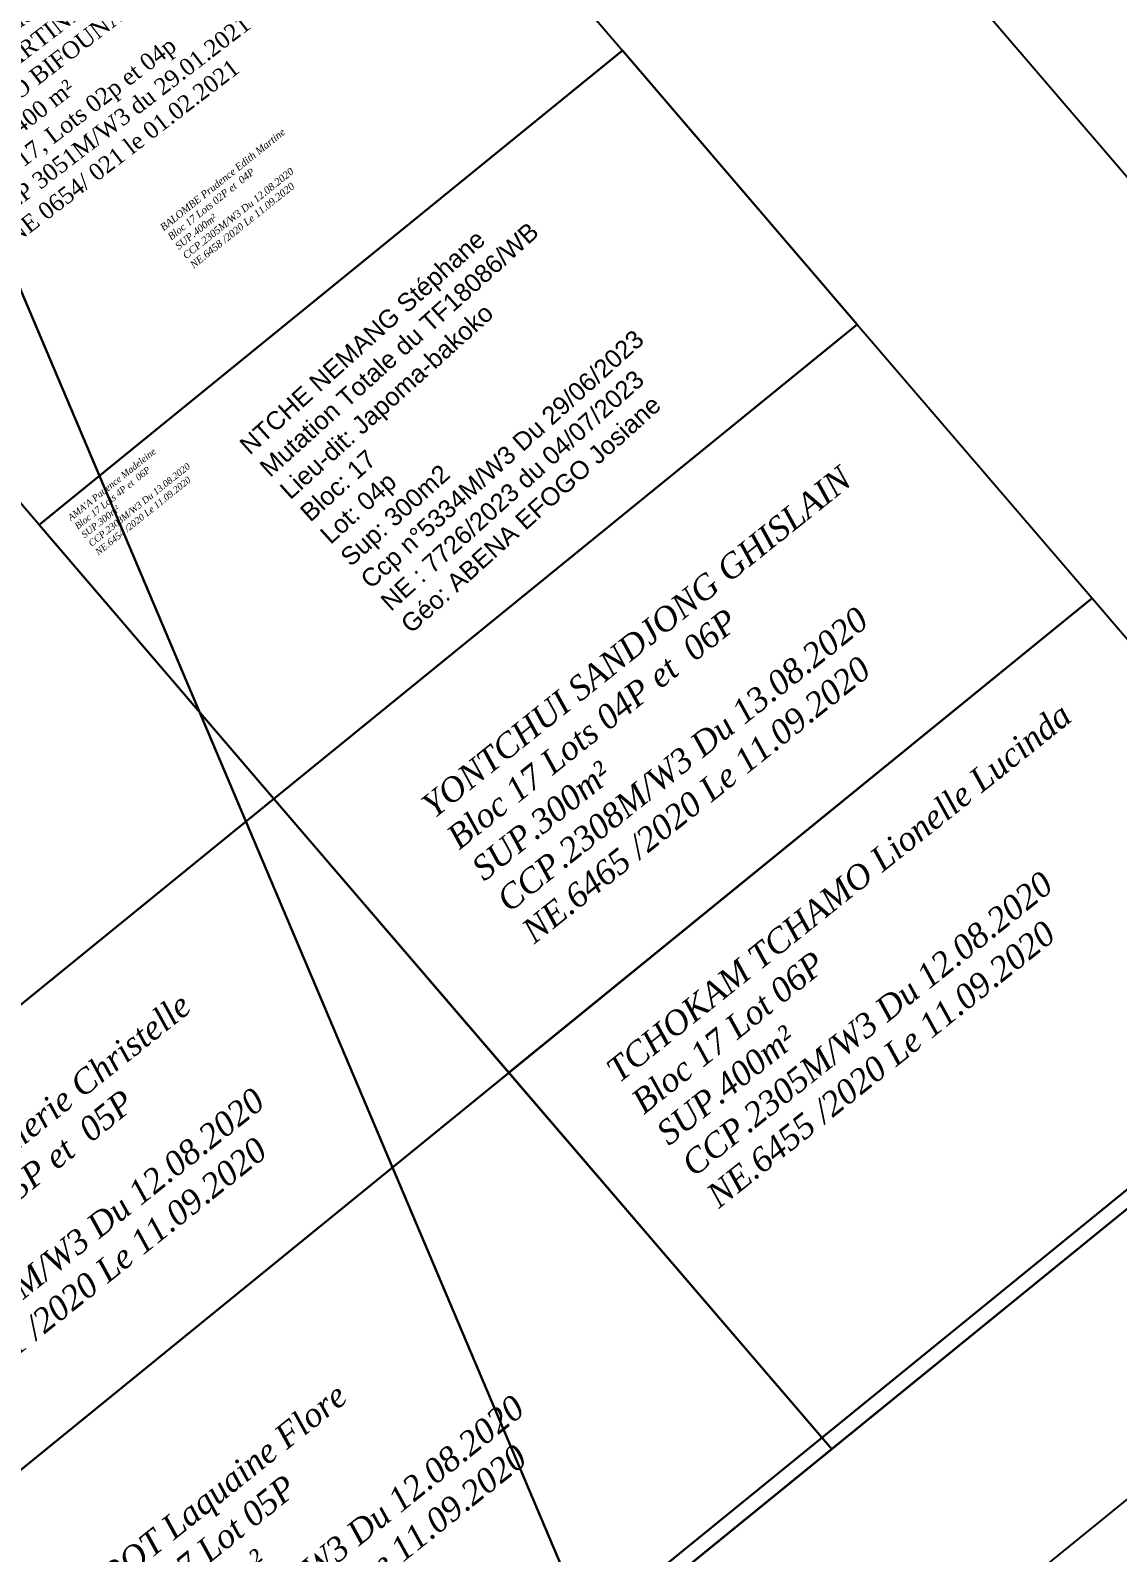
# Model space of a CAD drawing. Header units: millimetres. Extents: x 587399 to 927168, y 438565 to 1444955.
# Drawn here: x 591573.8 to 591609.9, y 444691.6 to 444742.3 of the extents above; entities that cross this region are included whole.
import ezdxf
from ezdxf.enums import TextEntityAlignment as Align

# ---------------------------------------------------------------- set-up
doc = ezdxf.new("R2010")
doc.units = ezdxf.units.MM
doc.header["$LTSCALE"] = 2
doc.layers.add('end maj 26 02 2021', color=7, linetype='Continuous')
doc.layers.add('MAJ APRES LE 13.01.2023', color=222, linetype='Continuous', lineweight=30)
doc.styles.get("Standard").update_dxf_attribs({"font": 'arial.ttf'})
doc.styles.add('Times 1.0', font='times.ttf', dxfattribs={"width": 0.99, "height": 1})

msp = doc.modelspace()

# ---------------------------------------------------------------- linework, layer by layer
at = {"color": 232, "lineweight": 30, "flags": 128}
msp.add_lwpolyline([(589619, 444839), (589665, 444789), (589701, 444534), (591315, 445141), (591436, 445058), (592078, 443543), (591745, 440674), (591661, 440379)], dxfattribs=at)
msp.add_lwpolyline([(589619, 444839), (589665, 444789), (589701, 444534), (591315, 445141), (591436, 445058), (592078, 443543), (591745, 440674), (591661, 440379)], dxfattribs=at)
msp.add_lwpolyline([(589619, 444839), (589665, 444789), (589701, 444534), (591315, 445141), (591436, 445058), (592078, 443543), (591745, 440674), (591661, 440379)], dxfattribs=at)
at = {"layer": 'end maj 26 02 2021', "color": 7, "linetype": 'ByBlock'}
for p, q in [((591547.354, 444652.548), (591637.287, 444725.682)), ((591591.564, 444688.5), (591637.287, 444725.682)), ((591552.785, 444646.654), (591641.171, 444718.529))]:
    msp.add_line(p, q, dxfattribs=at)
at = {"layer": 'end maj 26 02 2021', "color": 7, "linetype": 'ByBlock', "ltscale": 0.0014}
msp.add_line((591637.288, 444725.682), (591591.564, 444688.5), dxfattribs=at)
at = {"layer": 'end maj 26 02 2021', "color": 3, "flags": 128}
msp.add_lwpolyline([(591874.456, 444998.939), (591843.421, 444931.555), (591839.95, 444859.828), (591823.748, 444627.747), (591849.139, 444580.95), (591929.931, 444466.068), (591959.557, 444438.385), (592091.822, 444398.082), (592072.215, 444327.865), (591903.957, 444291.158), (591658.989, 444284.208), (591608.839, 444293.269), (591518.957, 444346.158), (591503.907, 444347.982), (591496.814, 444355.823), (591496.453, 444373.421), (591520.208, 444475.348), (591523.321, 444520.978), (591650.649, 444630.187), (591591.726, 444687.985), (591637.449, 444725.167), (591690.907, 444742.417), (591737.168, 444905.939), (591770.073, 444989.463)], dxfattribs=at)
msp.add_lwpolyline([(591874.456, 444998.939), (591843.421, 444931.555), (591839.95, 444859.828), (591823.748, 444627.747), (591849.139, 444580.95), (591929.931, 444466.068), (591959.557, 444438.385), (592091.822, 444398.082), (592072.215, 444327.865), (591903.957, 444291.158), (591658.989, 444284.208), (591608.839, 444293.269), (591518.957, 444346.158), (591503.907, 444347.982), (591496.814, 444355.823), (591496.453, 444373.421), (591520.208, 444475.348), (591523.321, 444520.978), (591650.649, 444630.187), (591591.726, 444687.985), (591637.449, 444725.167), (591690.907, 444742.417), (591737.168, 444905.939), (591770.073, 444989.463)], dxfattribs=at)
at = {"layer": 'end maj 26 02 2021', "color": 6, "linetype": 'ByBlock', "lineweight": -3, "ltscale": 0.0014, "flags": 128}
msp.add_lwpolyline([(591770.073, 444989.463), (591737.168, 444905.939), (591690.907, 444742.417), (591637.449, 444725.167), (591591.726, 444687.985), (591547.534, 444652.048), (591484.721, 444586.54), (591374.436, 444474.456), (591285.46, 444485.64)], dxfattribs=at)
msp.add_lwpolyline([(591770.073, 444989.463), (591737.168, 444905.939), (591690.907, 444742.417), (591637.449, 444725.167), (591591.726, 444687.985), (591547.534, 444652.048), (591484.721, 444586.54), (591374.436, 444474.456), (591285.46, 444485.64)], dxfattribs=at)
msp.add_lwpolyline([(591770.073, 444989.463), (591737.168, 444905.939), (591690.907, 444742.417), (591637.449, 444725.167), (591591.726, 444687.985), (591547.534, 444652.048), (591484.721, 444586.54), (591374.436, 444474.456), (591285.46, 444485.64)], dxfattribs=at)
msp.add_lwpolyline([(591770.073, 444989.463), (591737.168, 444905.939), (591690.907, 444742.417), (591637.449, 444725.167), (591591.726, 444687.985), (591547.534, 444652.048), (591484.721, 444586.54), (591374.436, 444474.456), (591285.46, 444485.64)], dxfattribs=at)
at = {"layer": 'end maj 26 02 2021', "color": 150, "lineweight": -3, "flags": 128}
for points in [[(591683.022, 444744.706), (591681.523, 444739.389), (591655.322, 444730.922), (591637.449, 444725.167), (591631.474, 444720.308), (591624.354, 444720.948), (591605.505, 444742.924), (591651.049, 444781.985)], [(591683.022, 444744.706), (591681.523, 444739.389), (591655.322, 444730.922), (591637.449, 444725.167), (591631.474, 444720.308), (591624.354, 444720.948), (591605.505, 444742.924), (591651.049, 444781.985)], [(591683.022, 444744.706), (591681.523, 444739.389), (591655.322, 444730.922), (591637.449, 444725.167), (591631.474, 444720.308), (591624.354, 444720.948), (591605.505, 444742.924), (591651.049, 444781.985)], [(591683.022, 444744.706), (591681.523, 444739.389), (591655.322, 444730.922), (591637.449, 444725.167), (591631.474, 444720.308), (591624.354, 444720.948), (591605.505, 444742.924), (591651.049, 444781.985)], [(591583.065, 444753.727), (591593.481, 444741.582), (591574.078, 444725.805), (591563.661, 444737.95), (591563.661, 444737.95)], [(591583.065, 444753.727), (591593.481, 444741.582), (591574.078, 444725.805), (591563.661, 444737.95), (591563.661, 444737.95)], [(591583.065, 444753.727), (591593.481, 444741.582), (591574.078, 444725.805), (591563.661, 444737.95), (591563.661, 444737.95)], [(591583.065, 444753.727), (591593.481, 444741.582), (591574.078, 444725.805), (591563.661, 444737.95), (591563.661, 444737.95)], [(591583.065, 444753.727), (591593.481, 444741.582), (591574.078, 444725.805), (591563.686, 444737.971)], [(591583.065, 444753.727), (591593.481, 444741.582), (591574.078, 444725.805), (591563.686, 444737.971)], [(591583.065, 444753.727), (591593.481, 444741.582), (591574.078, 444725.805), (591563.686, 444737.971)], [(591583.065, 444753.727), (591593.481, 444741.582), (591574.078, 444725.805), (591563.686, 444737.971)], [(591593.481, 444741.582), (591601.294, 444732.474), (591581.89, 444716.696), (591574.078, 444725.805)], [(591593.481, 444741.582), (591601.294, 444732.474), (591581.89, 444716.696), (591574.078, 444725.805)], [(591593.481, 444741.582), (591601.294, 444732.474), (591581.89, 444716.696), (591574.078, 444725.805)], [(591593.481, 444741.582), (591601.294, 444732.474), (591581.89, 444716.696), (591574.078, 444725.805)], [(591601.294, 444732.474), (591609.106, 444723.365), (591589.701, 444707.589), (591581.89, 444716.696)], [(591601.294, 444732.474), (591609.106, 444723.365), (591589.701, 444707.589), (591581.89, 444716.696)], [(591601.294, 444732.474), (591609.106, 444723.365), (591589.701, 444707.589), (591581.89, 444716.696)], [(591601.294, 444732.474), (591609.106, 444723.365), (591589.701, 444707.589), (591581.89, 444716.696)], [(591571.47, 444728.845), (591581.89, 444716.696), (591562.486, 444700.919), (591552.066, 444713.068)], [(591571.47, 444728.845), (591581.89, 444716.696), (591562.486, 444700.919), (591552.066, 444713.068)], [(591571.47, 444728.845), (591581.89, 444716.696), (591562.486, 444700.919), (591552.066, 444713.068)], [(591571.47, 444728.845), (591581.89, 444716.696), (591562.486, 444700.919), (591552.066, 444713.068)], [(591581.89, 444716.696), (591589.702, 444707.588), (591570.299, 444691.81), (591562.486, 444700.919)], [(591581.89, 444716.696), (591589.702, 444707.588), (591570.299, 444691.81), (591562.486, 444700.919)], [(591581.89, 444716.696), (591589.702, 444707.588), (591570.299, 444691.81), (591562.486, 444700.919)], [(591581.89, 444716.696), (591589.702, 444707.588), (591570.299, 444691.81), (591562.486, 444700.919)], [(591589.702, 444707.588), (591600.445, 444695.063), (591584.917, 444682.439), (591577.787, 444683.08), (591570.299, 444691.81)], [(591589.702, 444707.588), (591600.445, 444695.063), (591584.917, 444682.439), (591577.787, 444683.08), (591570.299, 444691.81)], [(591589.702, 444707.588), (591600.445, 444695.063), (591584.917, 444682.439), (591577.787, 444683.08), (591570.299, 444691.81)], [(591589.702, 444707.588), (591600.445, 444695.063), (591584.917, 444682.439), (591577.787, 444683.08), (591570.299, 444691.81)]]:
    msp.add_lwpolyline(points, close=True, dxfattribs=at)
at = {"layer": 'end maj 26 02 2021', "color": 150, "linetype": 'ByBlock', "lineweight": -3, "ltscale": 0.0014, "flags": 128}
msp.add_lwpolyline([(591609.106, 444723.365), (591616.593, 444714.637), (591615.969, 444707.689), (591600.443, 444695.065), (591589.701, 444707.589)], close=True, dxfattribs=at)
msp.add_lwpolyline([(591609.106, 444723.365), (591616.593, 444714.637), (591615.969, 444707.689), (591600.443, 444695.065), (591589.701, 444707.589)], close=True, dxfattribs=at)
msp.add_lwpolyline([(591609.106, 444723.365), (591616.593, 444714.637), (591615.969, 444707.689), (591600.443, 444695.065), (591589.701, 444707.589)], close=True, dxfattribs=at)
msp.add_lwpolyline([(591609.106, 444723.365), (591616.593, 444714.637), (591615.969, 444707.689), (591600.443, 444695.065), (591589.701, 444707.589)], close=True, dxfattribs=at)
at = {"layer": 'end maj 26 02 2021', "color": 150, "lineweight": -3, "flags": 128}
msp.add_lwpolyline([(591609.106, 444723.365), (591589.702, 444707.588)], dxfattribs=at)
msp.add_lwpolyline([(591609.106, 444723.365), (591589.702, 444707.588)], dxfattribs=at)
msp.add_lwpolyline([(591609.106, 444723.365), (591589.702, 444707.588)], dxfattribs=at)
msp.add_lwpolyline([(591609.106, 444723.365), (591589.702, 444707.588)], dxfattribs=at)
at = {"layer": 'MAJ APRES LE 13.01.2023', "flags": 128}
msp.add_lwpolyline([(591593.481, 444741.582), (591601.294, 444732.474), (591581.89, 444716.696), (591574.078, 444725.805)], close=True, dxfattribs=at)

# ---------------------------------------------------------------- texts
at = {"layer": 'end maj 26 02 2021', "color": 7, "linetype": 'ByBlock', "style": 'Times 1.0', "width": 0.99}
msp.add_text('Rue                     de                          8m', height=3, rotation=39.0807, dxfattribs=at).set_placement((591595.511, 444683.707), align=Align.CENTER)
at = {"layer": 'end maj 26 02 2021', "color": 150, "linetype": 'ByBlock', "lineweight": -3, "ltscale": 0.0014, "attachment_point": 1, "style": 'Times 1.0'}
for s, insert, char_height, width, rotation in [('{\\fTimes New Roman|b0|i0|c186|p18;\\C1;Désistement de BALOMBE PRUDENCE\\PEDITH MARTINE au profit\\C256; de\\PNDONGO BIFOUNA YVES ARMEL\\PSUP0. 400 m²\\PBloc 17, Lots 02p et 04p\\PCCP 3051M/W3 du 29.01.2021\\PNE 0654/ 021 le 01.02.2021}', (591569.514, 444739.997), 0.56, 26.66939, 37.5398), ('{\\fTimes New Roman|b0|i0|c186|p18;\\C1;Désistement de BALOMBE PRUDENCE\\PEDITH MARTINE au profit\\C256; de\\PNDONGO BIFOUNA YVES ARMEL\\PSUP0. 400 m²\\PBloc 17, Lots 02p et 04p\\PCCP 3051M/W3 du 29.01.2021\\PNE 0654/ 021 le 01.02.2021}', (591569.514, 444739.997), 0.56, 26.66939, 37.5398), ('{\\fTimes New Roman|b0|i0|c186|p18;\\C1;Désistement de BALOMBE PRUDENCE\\PEDITH MARTINE au profit\\C256; de\\PNDONGO BIFOUNA YVES ARMEL\\PSUP0. 400 m²\\PBloc 17, Lots 02p et 04p\\PCCP 3051M/W3 du 29.01.2021\\PNE 0654/ 021 le 01.02.2021}', (591569.514, 444739.997), 0.56, 26.66939, 37.5398), ('{\\fTimes New Roman|b0|i0|c186|p18;\\C1;Désistement de BALOMBE PRUDENCE\\PEDITH MARTINE au profit\\C256; de\\PNDONGO BIFOUNA YVES ARMEL\\PSUP0. 400 m²\\PBloc 17, Lots 02p et 04p\\PCCP 3051M/W3 du 29.01.2021\\PNE 0654/ 021 le 01.02.2021}', (591569.514, 444739.997), 0.56, 26.66939, 37.5398), ('{\\fTimes New Roman|b0|i1|c0|p18;\\C7;BALOMBE Prudence Edith Martine \\fTimes New Roman|b0|i1|c186|p18;\\PBloc 1\\fTimes New Roman|b0|i1|c0|p18;7\\fTimes New Roman|b0|i1|c186|p18; Lot\\fTimes New Roman|b0|i1|c0|p18;s 02P et  04\\fTimes New Roman|b0|i1|c186|p18;P\\PSUP.\\fTimes New Roman|b0|i1|c0|p18;400m²\\fTimes New Roman|b0|i1|c186|p18;\\PCCP.230\\fTimes New Roman|b0|i1|c0|p18;5\\fTimes New Roman|b0|i1|c186|p18;M/W3 Du 12.08.2020\\PNE.64\\fTimes New Roman|b0|i1|c0|p18;58\\fTimes New Roman|b0|i1|c186|p18; /2020 Le 11.09.2020}', (591578.071, 444735.761), 0.24, 23.26025, 38.664), ('{\\fTimes New Roman|b0|i1|c0|p18;\\C7;BALOMBE Prudence Edith Martine \\fTimes New Roman|b0|i1|c186|p18;\\PBloc 1\\fTimes New Roman|b0|i1|c0|p18;7\\fTimes New Roman|b0|i1|c186|p18; Lot\\fTimes New Roman|b0|i1|c0|p18;s 02P et  04\\fTimes New Roman|b0|i1|c186|p18;P\\PSUP.\\fTimes New Roman|b0|i1|c0|p18;400m²\\fTimes New Roman|b0|i1|c186|p18;\\PCCP.230\\fTimes New Roman|b0|i1|c0|p18;5\\fTimes New Roman|b0|i1|c186|p18;M/W3 Du 12.08.2020\\PNE.64\\fTimes New Roman|b0|i1|c0|p18;58\\fTimes New Roman|b0|i1|c186|p18; /2020 Le 11.09.2020}', (591578.071, 444735.761), 0.24, 23.26025, 38.664), ('{\\fTimes New Roman|b0|i1|c0|p18;\\C7;BALOMBE Prudence Edith Martine \\fTimes New Roman|b0|i1|c186|p18;\\PBloc 1\\fTimes New Roman|b0|i1|c0|p18;7\\fTimes New Roman|b0|i1|c186|p18; Lot\\fTimes New Roman|b0|i1|c0|p18;s 02P et  04\\fTimes New Roman|b0|i1|c186|p18;P\\PSUP.\\fTimes New Roman|b0|i1|c0|p18;400m²\\fTimes New Roman|b0|i1|c186|p18;\\PCCP.230\\fTimes New Roman|b0|i1|c0|p18;5\\fTimes New Roman|b0|i1|c186|p18;M/W3 Du 12.08.2020\\PNE.64\\fTimes New Roman|b0|i1|c0|p18;58\\fTimes New Roman|b0|i1|c186|p18; /2020 Le 11.09.2020}', (591578.071, 444735.761), 0.24, 23.26025, 38.664), ('{\\fTimes New Roman|b0|i1|c0|p18;\\C7;BALOMBE Prudence Edith Martine \\fTimes New Roman|b0|i1|c186|p18;\\PBloc 1\\fTimes New Roman|b0|i1|c0|p18;7\\fTimes New Roman|b0|i1|c186|p18; Lot\\fTimes New Roman|b0|i1|c0|p18;s 02P et  04\\fTimes New Roman|b0|i1|c186|p18;P\\PSUP.\\fTimes New Roman|b0|i1|c0|p18;400m²\\fTimes New Roman|b0|i1|c186|p18;\\PCCP.230\\fTimes New Roman|b0|i1|c0|p18;5\\fTimes New Roman|b0|i1|c186|p18;M/W3 Du 12.08.2020\\PNE.64\\fTimes New Roman|b0|i1|c0|p18;58\\fTimes New Roman|b0|i1|c186|p18; /2020 Le 11.09.2020}', (591578.071, 444735.761), 0.24, 23.26025, 38.664), ("{\\fTimes New Roman|b0|i1|c0|p18;\\C7;AMA'A Patience Madeleine^J\\fTimes New Roman|b0|i1|c186|p18;Bloc 1\\fTimes New Roman|b0|i1|c0|p18;7\\fTimes New Roman|b0|i1|c186|p18; Lot\\fTimes New Roman|b0|i1|c0|p18;s 4P et  06\\fTimes New Roman|b0|i1|c186|p18;P\\PSUP.\\fTimes New Roman|b0|i1|c0|p18;300m²\\fTimes New Roman|b0|i1|c186|p18;\\PCCP.230\\fTimes New Roman|b0|i1|c0|p18;8\\fTimes New Roman|b0|i1|c186|p18;M/W3 Du 1\\fTimes New Roman|b0|i1|c0|p18;3\\fTimes New Roman|b0|i1|c186|p18;.08.2020\\PNE.64\\fTimes New Roman|b0|i1|c0|p18;54\\fTimes New Roman|b0|i1|c186|p18; /2020 Le 11.09.2020}", (591575, 444726.101), 0.219896, 21.31184, 38.664), ('{\\fTimes New Roman|b0|i1|c0|p18;\\C7;YONTCHUI SANDJONG GHISLAIN\\P\\fTimes New Roman|b0|i1|c186|p18;Bloc 1\\fTimes New Roman|b0|i1|c0|p18;7\\fTimes New Roman|b0|i1|c186|p18; Lot\\fTimes New Roman|b0|i1|c0|p18;s 04P et  06\\fTimes New Roman|b0|i1|c186|p18;P\\PSUP.\\fTimes New Roman|b0|i1|c0|p18;300m²\\fTimes New Roman|b0|i1|c186|p18;\\PCCP.230\\fTimes New Roman|b0|i1|c0|p18;8\\fTimes New Roman|b0|i1|c186|p18;M/W3 Du 1\\fTimes New Roman|b0|i1|c0|p18;3\\fTimes New Roman|b0|i1|c186|p18;.08.2020\\PNE.64\\fTimes New Roman|b0|i1|c0|p18;65\\fTimes New Roman|b0|i1|c186|p18; /2020 Le 11.09.2020}', (591586.716, 444716.64), 0.8, 77.53417, 38.664), ('{\\fTimes New Roman|b0|i1|c0|p18;\\C7;YONTCHUI SANDJONG GHISLAIN\\P\\fTimes New Roman|b0|i1|c186|p18;Bloc 1\\fTimes New Roman|b0|i1|c0|p18;7\\fTimes New Roman|b0|i1|c186|p18; Lot\\fTimes New Roman|b0|i1|c0|p18;s 04P et  06\\fTimes New Roman|b0|i1|c186|p18;P\\PSUP.\\fTimes New Roman|b0|i1|c0|p18;300m²\\fTimes New Roman|b0|i1|c186|p18;\\PCCP.230\\fTimes New Roman|b0|i1|c0|p18;8\\fTimes New Roman|b0|i1|c186|p18;M/W3 Du 1\\fTimes New Roman|b0|i1|c0|p18;3\\fTimes New Roman|b0|i1|c186|p18;.08.2020\\PNE.64\\fTimes New Roman|b0|i1|c0|p18;65\\fTimes New Roman|b0|i1|c186|p18; /2020 Le 11.09.2020}', (591586.716, 444716.64), 0.8, 77.53417, 38.664), ('{\\fTimes New Roman|b0|i1|c0|p18;\\C7;YONTCHUI SANDJONG GHISLAIN\\P\\fTimes New Roman|b0|i1|c186|p18;Bloc 1\\fTimes New Roman|b0|i1|c0|p18;7\\fTimes New Roman|b0|i1|c186|p18; Lot\\fTimes New Roman|b0|i1|c0|p18;s 04P et  06\\fTimes New Roman|b0|i1|c186|p18;P\\PSUP.\\fTimes New Roman|b0|i1|c0|p18;300m²\\fTimes New Roman|b0|i1|c186|p18;\\PCCP.230\\fTimes New Roman|b0|i1|c0|p18;8\\fTimes New Roman|b0|i1|c186|p18;M/W3 Du 1\\fTimes New Roman|b0|i1|c0|p18;3\\fTimes New Roman|b0|i1|c186|p18;.08.2020\\PNE.64\\fTimes New Roman|b0|i1|c0|p18;65\\fTimes New Roman|b0|i1|c186|p18; /2020 Le 11.09.2020}', (591586.716, 444716.64), 0.8, 77.53417, 38.664), ('{\\fTimes New Roman|b0|i1|c0|p18;\\C7;YONTCHUI SANDJONG GHISLAIN\\P\\fTimes New Roman|b0|i1|c186|p18;Bloc 1\\fTimes New Roman|b0|i1|c0|p18;7\\fTimes New Roman|b0|i1|c186|p18; Lot\\fTimes New Roman|b0|i1|c0|p18;s 04P et  06\\fTimes New Roman|b0|i1|c186|p18;P\\PSUP.\\fTimes New Roman|b0|i1|c0|p18;300m²\\fTimes New Roman|b0|i1|c186|p18;\\PCCP.230\\fTimes New Roman|b0|i1|c0|p18;8\\fTimes New Roman|b0|i1|c186|p18;M/W3 Du 1\\fTimes New Roman|b0|i1|c0|p18;3\\fTimes New Roman|b0|i1|c186|p18;.08.2020\\PNE.64\\fTimes New Roman|b0|i1|c0|p18;65\\fTimes New Roman|b0|i1|c186|p18; /2020 Le 11.09.2020}', (591586.716, 444716.64), 0.8, 77.53417, 38.664), ('{\\fTimes New Roman|b0|i1|c0|p18;\\C7;TCHOKAM TCHAMO Lionelle Lucinda \\fTimes New Roman|b0|i1|c186|p18;\\PBloc 1\\fTimes New Roman|b0|i1|c0|p18;7\\fTimes New Roman|b0|i1|c186|p18; Lot\\fTimes New Roman|b0|i1|c0|p18; 06\\fTimes New Roman|b0|i1|c186|p18;P\\PSUP.\\fTimes New Roman|b0|i1|c0|p18;400m²\\fTimes New Roman|b0|i1|c186|p18;\\PCCP.2305M/W3 Du 12.08.2020\\PNE.64\\fTimes New Roman|b0|i1|c0|p18;55\\fTimes New Roman|b0|i1|c186|p18; /2020 Le 11.09.2020}', (591592.861, 444707.843), 0.8, 77.53417, 38.664), ('{\\fTimes New Roman|b0|i1|c0|p18;\\C7;TCHOKAM TCHAMO Lionelle Lucinda \\fTimes New Roman|b0|i1|c186|p18;\\PBloc 1\\fTimes New Roman|b0|i1|c0|p18;7\\fTimes New Roman|b0|i1|c186|p18; Lot\\fTimes New Roman|b0|i1|c0|p18; 06\\fTimes New Roman|b0|i1|c186|p18;P\\PSUP.\\fTimes New Roman|b0|i1|c0|p18;400m²\\fTimes New Roman|b0|i1|c186|p18;\\PCCP.2305M/W3 Du 12.08.2020\\PNE.64\\fTimes New Roman|b0|i1|c0|p18;55\\fTimes New Roman|b0|i1|c186|p18; /2020 Le 11.09.2020}', (591592.861, 444707.843), 0.8, 77.53417, 38.664), ('{\\fTimes New Roman|b0|i1|c0|p18;\\C7;TCHOKAM TCHAMO Lionelle Lucinda \\fTimes New Roman|b0|i1|c186|p18;\\PBloc 1\\fTimes New Roman|b0|i1|c0|p18;7\\fTimes New Roman|b0|i1|c186|p18; Lot\\fTimes New Roman|b0|i1|c0|p18; 06\\fTimes New Roman|b0|i1|c186|p18;P\\PSUP.\\fTimes New Roman|b0|i1|c0|p18;400m²\\fTimes New Roman|b0|i1|c186|p18;\\PCCP.2305M/W3 Du 12.08.2020\\PNE.64\\fTimes New Roman|b0|i1|c0|p18;55\\fTimes New Roman|b0|i1|c186|p18; /2020 Le 11.09.2020}', (591592.861, 444707.843), 0.8, 77.53417, 38.664), ('{\\fTimes New Roman|b0|i1|c0|p18;\\C7;TCHOKAM TCHAMO Lionelle Lucinda \\fTimes New Roman|b0|i1|c186|p18;\\PBloc 1\\fTimes New Roman|b0|i1|c0|p18;7\\fTimes New Roman|b0|i1|c186|p18; Lot\\fTimes New Roman|b0|i1|c0|p18; 06\\fTimes New Roman|b0|i1|c186|p18;P\\PSUP.\\fTimes New Roman|b0|i1|c0|p18;400m²\\fTimes New Roman|b0|i1|c186|p18;\\PCCP.2305M/W3 Du 12.08.2020\\PNE.64\\fTimes New Roman|b0|i1|c0|p18;55\\fTimes New Roman|b0|i1|c186|p18; /2020 Le 11.09.2020}', (591592.861, 444707.843), 0.8, 77.53417, 38.664), ('{\\fTimes New Roman|b0|i1|c0|p18;\\C7;ONANA NGA Valerie Christelle^J\\fTimes New Roman|b0|i1|c186|p18;Bloc 1\\fTimes New Roman|b0|i1|c0|p18;7\\fTimes New Roman|b0|i1|c186|p18; Lot\\fTimes New Roman|b0|i1|c0|p18;s 03P et  05\\fTimes New Roman|b0|i1|c186|p18;P\\PSUP.\\fTimes New Roman|b0|i1|c0|p18;300m²\\fTimes New Roman|b0|i1|c186|p18;\\PCCP.230\\fTimes New Roman|b0|i1|c0|p18;4\\fTimes New Roman|b0|i1|c186|p18;M/W3 Du 12.08.2020\\PNE.64\\fTimes New Roman|b0|i1|c0|p18;61\\fTimes New Roman|b0|i1|c186|p18; /2020 Le 11.09.2020}', (591566.638, 444700.642), 0.8, 77.53417, 38.664), ('{\\fTimes New Roman|b0|i1|c0|p18;\\C7;ONANA NGA Valerie Christelle^J\\fTimes New Roman|b0|i1|c186|p18;Bloc 1\\fTimes New Roman|b0|i1|c0|p18;7\\fTimes New Roman|b0|i1|c186|p18; Lot\\fTimes New Roman|b0|i1|c0|p18;s 03P et  05\\fTimes New Roman|b0|i1|c186|p18;P\\PSUP.\\fTimes New Roman|b0|i1|c0|p18;300m²\\fTimes New Roman|b0|i1|c186|p18;\\PCCP.230\\fTimes New Roman|b0|i1|c0|p18;4\\fTimes New Roman|b0|i1|c186|p18;M/W3 Du 12.08.2020\\PNE.64\\fTimes New Roman|b0|i1|c0|p18;61\\fTimes New Roman|b0|i1|c186|p18; /2020 Le 11.09.2020}', (591566.638, 444700.642), 0.8, 77.53417, 38.664), ('{\\fTimes New Roman|b0|i1|c0|p18;\\C7;ONANA NGA Valerie Christelle^J\\fTimes New Roman|b0|i1|c186|p18;Bloc 1\\fTimes New Roman|b0|i1|c0|p18;7\\fTimes New Roman|b0|i1|c186|p18; Lot\\fTimes New Roman|b0|i1|c0|p18;s 03P et  05\\fTimes New Roman|b0|i1|c186|p18;P\\PSUP.\\fTimes New Roman|b0|i1|c0|p18;300m²\\fTimes New Roman|b0|i1|c186|p18;\\PCCP.230\\fTimes New Roman|b0|i1|c0|p18;4\\fTimes New Roman|b0|i1|c186|p18;M/W3 Du 12.08.2020\\PNE.64\\fTimes New Roman|b0|i1|c0|p18;61\\fTimes New Roman|b0|i1|c186|p18; /2020 Le 11.09.2020}', (591566.638, 444700.642), 0.8, 77.53417, 38.664), ('{\\fTimes New Roman|b0|i1|c0|p18;\\C7;ONANA NGA Valerie Christelle^J\\fTimes New Roman|b0|i1|c186|p18;Bloc 1\\fTimes New Roman|b0|i1|c0|p18;7\\fTimes New Roman|b0|i1|c186|p18; Lot\\fTimes New Roman|b0|i1|c0|p18;s 03P et  05\\fTimes New Roman|b0|i1|c186|p18;P\\PSUP.\\fTimes New Roman|b0|i1|c0|p18;300m²\\fTimes New Roman|b0|i1|c186|p18;\\PCCP.230\\fTimes New Roman|b0|i1|c0|p18;4\\fTimes New Roman|b0|i1|c186|p18;M/W3 Du 12.08.2020\\PNE.64\\fTimes New Roman|b0|i1|c0|p18;61\\fTimes New Roman|b0|i1|c186|p18; /2020 Le 11.09.2020}', (591566.638, 444700.642), 0.8, 77.53417, 38.664), ('{\\fTimes New Roman|b0|i1|c0|p18;\\C7;MPOT Laquaine Flore  \\fTimes New Roman|b0|i1|c186|p18;\\PBloc 1\\fTimes New Roman|b0|i1|c0|p18;7\\fTimes New Roman|b0|i1|c186|p18; Lot\\fTimes New Roman|b0|i1|c0|p18; 05P \\fTimes New Roman|b0|i1|c186|p18;\\PSUP.\\fTimes New Roman|b0|i1|c0|p18;400m²\\fTimes New Roman|b0|i1|c186|p18;\\PCCP.230\\fTimes New Roman|b0|i1|c0|p18;4\\fTimes New Roman|b0|i1|c186|p18;M/W3 Du 12.08.2020\\PNE.64\\fTimes New Roman|b0|i1|c0|p18;67\\fTimes New Roman|b0|i1|c186|p18; /2020 Le 11.09.2020}', (591575.281, 444690.425), 0.8, 77.53417, 38.664), ('{\\fTimes New Roman|b0|i1|c0|p18;\\C7;MPOT Laquaine Flore  \\fTimes New Roman|b0|i1|c186|p18;\\PBloc 1\\fTimes New Roman|b0|i1|c0|p18;7\\fTimes New Roman|b0|i1|c186|p18; Lot\\fTimes New Roman|b0|i1|c0|p18; 05P \\fTimes New Roman|b0|i1|c186|p18;\\PSUP.\\fTimes New Roman|b0|i1|c0|p18;400m²\\fTimes New Roman|b0|i1|c186|p18;\\PCCP.230\\fTimes New Roman|b0|i1|c0|p18;4\\fTimes New Roman|b0|i1|c186|p18;M/W3 Du 12.08.2020\\PNE.64\\fTimes New Roman|b0|i1|c0|p18;67\\fTimes New Roman|b0|i1|c186|p18; /2020 Le 11.09.2020}', (591575.281, 444690.425), 0.8, 77.53417, 38.664), ('{\\fTimes New Roman|b0|i1|c0|p18;\\C7;MPOT Laquaine Flore  \\fTimes New Roman|b0|i1|c186|p18;\\PBloc 1\\fTimes New Roman|b0|i1|c0|p18;7\\fTimes New Roman|b0|i1|c186|p18; Lot\\fTimes New Roman|b0|i1|c0|p18; 05P \\fTimes New Roman|b0|i1|c186|p18;\\PSUP.\\fTimes New Roman|b0|i1|c0|p18;400m²\\fTimes New Roman|b0|i1|c186|p18;\\PCCP.230\\fTimes New Roman|b0|i1|c0|p18;4\\fTimes New Roman|b0|i1|c186|p18;M/W3 Du 12.08.2020\\PNE.64\\fTimes New Roman|b0|i1|c0|p18;67\\fTimes New Roman|b0|i1|c186|p18; /2020 Le 11.09.2020}', (591575.281, 444690.425), 0.8, 77.53417, 38.664), ('{\\fTimes New Roman|b0|i1|c0|p18;\\C7;MPOT Laquaine Flore  \\fTimes New Roman|b0|i1|c186|p18;\\PBloc 1\\fTimes New Roman|b0|i1|c0|p18;7\\fTimes New Roman|b0|i1|c186|p18; Lot\\fTimes New Roman|b0|i1|c0|p18; 05P \\fTimes New Roman|b0|i1|c186|p18;\\PSUP.\\fTimes New Roman|b0|i1|c0|p18;400m²\\fTimes New Roman|b0|i1|c186|p18;\\PCCP.230\\fTimes New Roman|b0|i1|c0|p18;4\\fTimes New Roman|b0|i1|c186|p18;M/W3 Du 12.08.2020\\PNE.64\\fTimes New Roman|b0|i1|c0|p18;67\\fTimes New Roman|b0|i1|c186|p18; /2020 Le 11.09.2020}', (591575.281, 444690.425), 0.8, 77.53417, 38.664)]:
    msp.add_mtext(s, dxfattribs=dict(at, insert=insert, char_height=char_height, width=width, rotation=rotation))
at = {"layer": 'MAJ APRES LE 13.01.2023', "insert": (591580.686, 444728.55), "char_height": 0.6, "width": 38.48722, "attachment_point": 1, "rotation": 42.0772}
msp.add_mtext('NTCHE NEMANG Stéphane\\P{\\C1;Mutation Totale du TF18086/WB}\\PLieu-dit: Japoma-bakoko{\\C1;\\P}Bloc: 17\\PLot: 04p\\PSup: 300m2\\PCcp n°5334M/W3 Du 29/06/2023\\PNE : 7726/2023 du 04/07/2023\\PGéo: ABENA EFOGO Josiane', dxfattribs=at)

doc.saveas('drawing.dxf')
